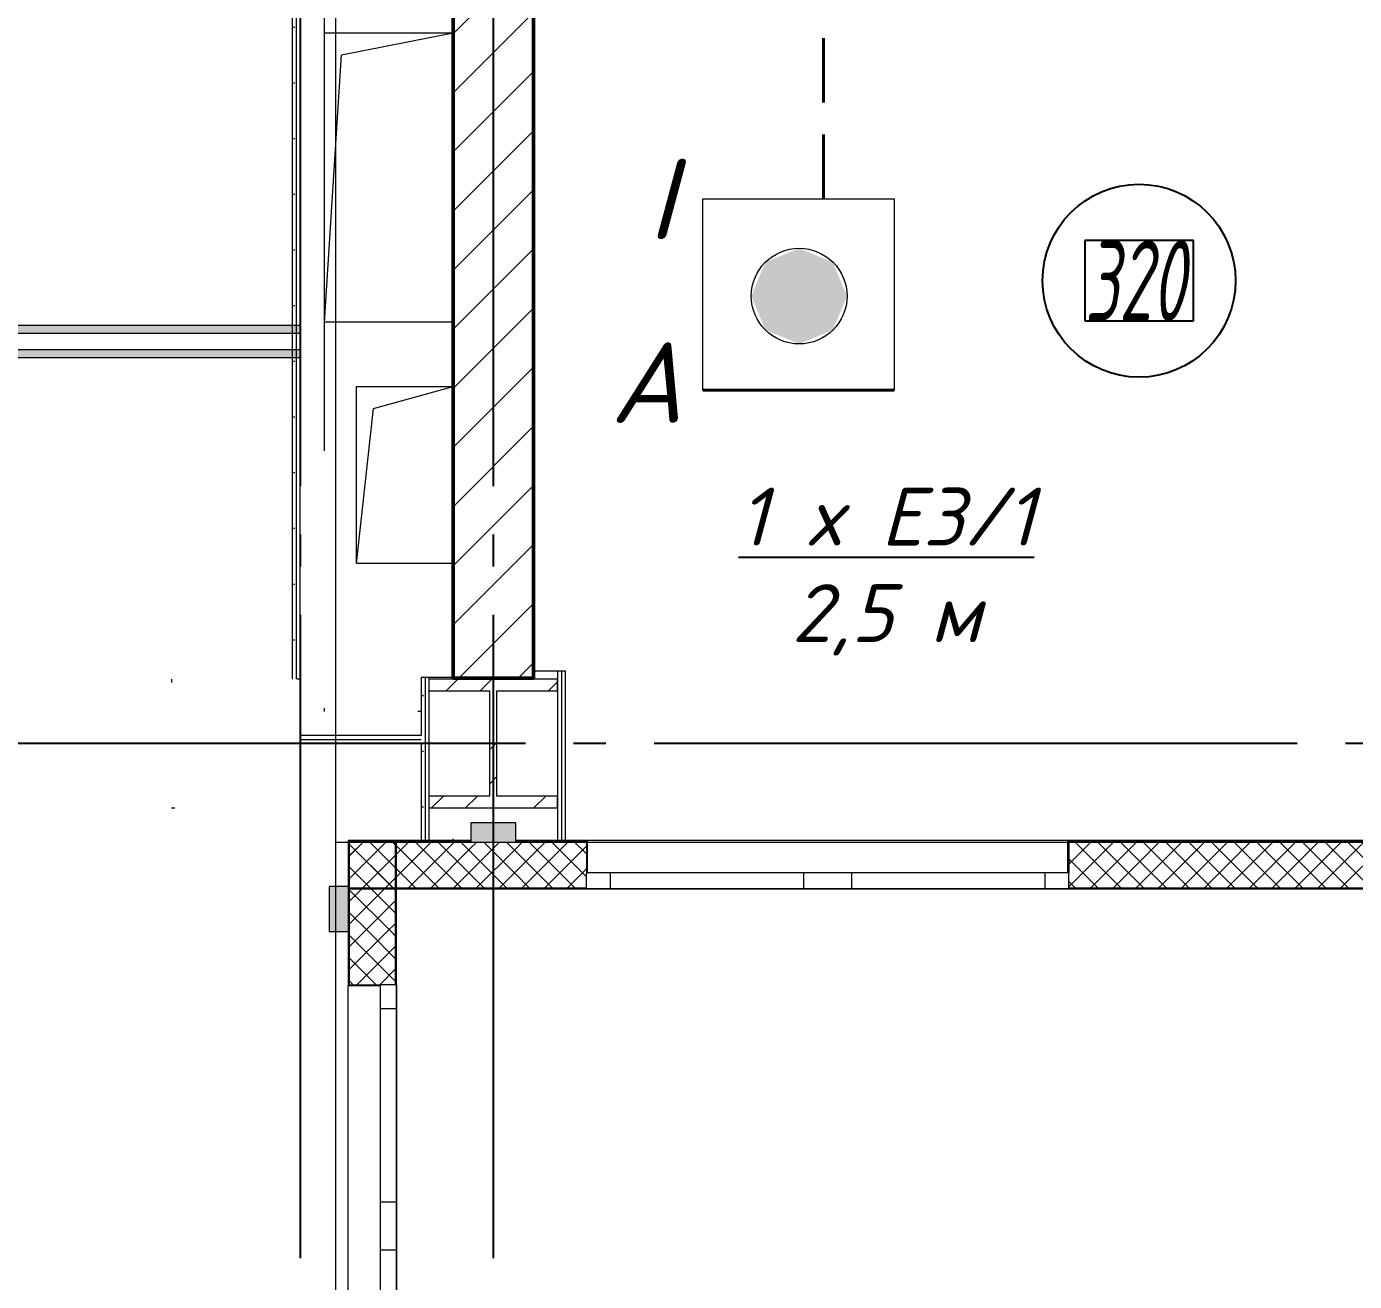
# Model space of a CAD drawing. Header units: millimetres. Extents: x 0 to 1286, y 0 to 420.
# Drawn here: x 506.68 to 547.96, y 142.86 to 181.88 of the extents above; entities that cross this region are included whole.
import ezdxf

# ---------------------------------------------------------------- set-up
doc = ezdxf.new("R2010")
doc.units = ezdxf.units.MM
for name, pattern in [('JIS_02_2.0', [3, 2, -1]), ('ГОСТ 2.303 5', [24, 20, -1.5, 1, -1.5]), ('СПКБ-0000-000-АР#003$0$Achse', [2300, 0, -800, 1500, 0])]:
    doc.linetypes.add(name, pattern=pattern)
for name, color, linetype in [('Viewport2ForCustomObjects_0', 7, 'Continuous'), ('Номер помещения', 7, 'Continuous'), ('СПКБ-0000-000-АР#003$0$Колонны новые', 7, 'Continuous'), ('СПКБ-0000-000-АР#003$0$Колонны существующие', 7, 'Continuous'), ('СПКБ-0000-000-АР#003$0$Окна ArchiCAD', 7, 'Continuous'), ('СПКБ-0000-000-АР#003$0$Перекрытие', 7, 'Continuous'), ('СПКБ-0000-000-АР#003$0$Перекрытие новые', 7, 'Continuous'), ('СПКБ-0000-000-АР#003$0$Стены', 7, 'Continuous'), ('СПКБ-0000-000-АР#003$0$Фахверк', 7, 'Continuous'), ('Строительные оси', 7, 'Continuous'), ('ЭО_АВАРИЙНОЕ ОСВЕЩЕНИЕ', 7, 'Continuous')]:
    doc.layers.add(name, color=color, linetype=linetype)
for name, color, linetype, lineweight, true_color in [('СПКБ-0000-000-АР#003$0$Колонны новые_Ном._пера__108', 7, 'Continuous', 13, 0xfd8379), ('СПКБ-0000-000-АР#003$0$Окна ArchiCAD_Ном._пера__68', 7, 'Continuous', 20, 0xfd4435), ('СПКБ-0000-000-АР#003$0$Перекрытие новые_Ном._пера__161', 7, 'Continuous', 13, 0xe11606), ('СПКБ-0000-000-АР#003$0$Стены_Ном._пера__161', 7, 'Continuous', 13, 0xe11606), ('СПКБ-0000-000-АР#003$0$Стены_Ном._пера__58', 7, 'Continuous', 50, 0xdf0000), ('СПКБ-0000-000-АР#003$0$Стены_Ном._пера__68', 7, 'Continuous', 20, 0xfd4435), ('СПКБ-0000-000-АР#003$0$Фахверк_Ном._пера__102', 7, 'Continuous', 13, 0xcccccc)]:
    doc.layers.add(name, color=color, linetype=linetype, lineweight=lineweight, true_color=true_color)
for name, color, linetype, lineweight in [('СПКБ-0000-000-АР#003$0$Колонны новые_Ном._пера__20', 1, 'Continuous', 20), ('СПКБ-0000-000-АР#003$0$Колонны существующие_Ном._пера__2', 8, 'Continuous', 15), ('СПКБ-0000-000-АР#003$0$Окна ArchiCAD_Ном._пера__6', 5, 'Continuous', 9), ('СПКБ-0000-000-АР#003$0$Перекрытие_Ном._пера__1', 7, 'Continuous', 13), ('СПКБ-0000-000-АР#003$0$Стены_Ном._пера__1', 7, 'Continuous', 13), ('СПКБ-0000-000-АР#003$0$Стены_Ном._пера__20', 1, 'Continuous', 20), ('СПКБ-0000-000-АР#003$0$Фахверк_Ном._пера__1', 7, 'Continuous', 13), ('СПКБ-0000-000-АР#003$0$Шахты ОВ_Ном._пера__1', 7, 'Continuous', 13)]:
    doc.layers.add(name, color=color, linetype=linetype, lineweight=lineweight)
doc.styles.add('1.8', font='isocpeui.ttf', dxfattribs={"height": 1.8})
doc.styles.add('2.5', font='isocpeui.ttf')
doc.styles.add('CustomTextStyle25', font='isocpeui.ttf', dxfattribs={"width": 0.601807, "height": 2.5})
pattern_1 = [(45, (0, 0), (-35.35534, 35.35534), []), (135, (0, 0), (35.35534, 35.35534), [])]
pattern_2 = [(0, (0, 0), (0, 75), [0, -75])]
pattern_3 = [(0, (0, 0), (0, 173.2051), [0, -100]), (0, (50, 86.6), (0, 173.2051), [0, -100])]

# ---------------------------------------------------------------- blocks, each defined once
blk = doc.blocks.new('*E601')
at = {"layer": 'Номер помещения', "color": 7, "linetype": 'Continuous', "true_color": 0xffffff}
for p, q in [((205.199, 54.499), (201.824, 54.499)), ((201.824, 54.499), (201.824, 51.999)), ((205.199, 51.999), (205.199, 54.499)), ((201.824, 51.999), (205.199, 51.999)), ((201.824, 51.999), (201.824, 51.999))]:
    blk.add_line(p, q, dxfattribs=at)
at = {"layer": 'Номер помещения', "color": 6, "linetype": 'Continuous'}
blk.add_circle((203.511, 53.249), 3, dxfattribs=at)
at = {"layer": 'Строительные оси', "color": 3, "linetype": 'ГОСТ 2.303 5', "lineweight": 25}
for p, q in [((177.431, 258.857), (177.431, -45.143)), ((183.431, 258.857), (183.431, -45.143)), ((280.431, 38.857), (-283.569, 38.857))]:
    blk.add_line(p, q, dxfattribs=at)
at = {"layer": 'ЭО_АВАРИЙНОЕ ОСВЕЩЕНИЕ', "color": 1, "linetype": 'JIS_02_2.0', "lineweight": 40}
blk.add_line((193.697, 55.795), (193.723, 79.667), dxfattribs=at)
at = {"layer": 'ЭО_АВАРИЙНОЕ ОСВЕЩЕНИЕ', "color": 7, "lineweight": 0}
for p, q in [((189.951, 55.795), (195.901, 55.795)), ((189.951, 49.845), (189.951, 55.795)), ((195.901, 55.795), (195.901, 49.845))]:
    blk.add_line(p, q, dxfattribs=at)
at = {"layer": 'ЭО_АВАРИЙНОЕ ОСВЕЩЕНИЕ', "color": 1, "lineweight": 40}
blk.add_line((195.901, 49.845), (189.951, 49.845), dxfattribs=at)
at = {"layer": 'ЭО_АВАРИЙНОЕ ОСВЕЩЕНИЕ', "color": 7, "lineweight": 0}
blk.add_circle((192.944, 52.77), 1.488, dxfattribs=at)
at = {"layer": 'ЭО_АВАРИЙНОЕ ОСВЕЩЕНИЕ', "color": 1, "lineweight": 0}
for points in [[(192.944, 54.257), (191.892, 53.822), (193.995, 53.822)], [(191.892, 53.822), (191.456, 52.77), (194.431, 52.77)], [(191.892, 53.822), (193.995, 53.822), (194.431, 52.77)], [(191.456, 52.77), (191.892, 51.718), (193.995, 51.718)], [(191.456, 52.77), (194.431, 52.77), (193.995, 51.718)], [(191.892, 51.718), (193.995, 51.718), (192.944, 51.282)]]:
    blk.add_solid(points, dxfattribs=at)
at = {"layer": 'Номер помещения', "linetype": 'Continuous', "style": 'CustomTextStyle25', "width": 0.601807}
blk.add_text('320', height=2.5, dxfattribs=at).set_placement((201.824, 51.999))
blk = doc.blocks.new('СПКБ-0000-000-АР#003$0$Перекрытие_1', base_point=(-24406.7, -2530.3))
at = {"layer": 'СПКБ-0000-000-АР#003$0$Перекрытие_Ном._пера__1', "color": 7, "linetype": 'Continuous', "lineweight": 13, "flags": 128}
blk.add_lwpolyline([(-24406.7, -2530.3), (-24406.7, 18886.6), (-23563.9, 18885.7), (-23563.9, 17144.7), (-22883.9, 17144.7), (-20992.9, 17144.7), (-20022.9, 17144.7), (-20022.9, 20246.7), (-17951.9, 20246.7), (-17956.9, 23688.1), (-17956.9, 25286.1), (17852.7, 25286.1), (17852.7, -2530.3), (5843.1, -2530.3), (243.1, -2530.3)], close=True, dxfattribs=at)
blk = doc.blocks.new('СПКБ-0000-000-АР#003$0$Перекрытие_2', base_point=(22461.7, 19187.9))
at = {"layer": 'СПКБ-0000-000-АР#003$0$Перекрытие новые_Ном._пера__161', "color": 12, "linetype": 'Continuous', "lineweight": 13, "true_color": 0xe11606, "flags": 128}
blk.add_lwpolyline([(22461.7, 19187.9), (17852.7, 19187.9), (17852.7, 3579), (22462, 3579), (22462, 4190.3), (22462, 5140.3), (22462, 7088.5), (25022.7, 7088.5), (25022.7, 9974.9), (19954.3, 9975.7), (19954.3, 12754.6), (25022.7, 12758.4), (25022.7, 15678), (22461.7, 15678), (22461.7, 17613.1), (22461.7, 18563.1)], close=True, dxfattribs=at)
blk = doc.blocks.new('СПКБ-0000-000-АР#003$0$Двустворчатое Окно 19')
at = {"layer": 'СПКБ-0000-000-АР#003$0$Окна ArchiCAD_Ном._пера__6', "color": 5, "linetype": 'Continuous', "lineweight": 9}
for p, q in [((-747, 100), (747, 100)), ((-750, 0), (-675, 0)), ((-675, 0), (-675, -50)), ((-675, 0), (-75, 0)), ((-75, -50), (-75, 0)), ((-75, 0), (0, 0)), ((0, 0), (75, 0)), ((75, 0), (75, -50)), ((75, 0), (675, 0)), ((675, -50), (675, 0)), ((675, 0), (750, 0)), ((-750, -50), (750, -50)), ((-675, -50), (-750, -50)), ((-75, -50), (-675, -50)), ((0, -50), (-75, -50)), ((75, -50), (0, -50)), ((675, -50), (75, -50)), ((750, -50), (675, -50))]:
    blk.add_line(p, q, dxfattribs=at)
at = {"layer": 'СПКБ-0000-000-АР#003$0$Окна ArchiCAD_Ном._пера__68', "color": 20, "linetype": 'Continuous', "lineweight": 20, "true_color": 0xfd4435}
for p, q in [((-750, -47), (-750, 0)), ((750, -47), (750, 0)), ((-750, -50), (-750, -47)), ((750, -50), (750, -47))]:
    blk.add_line(p, q, dxfattribs=at)
blk = doc.blocks.new('СПКБ-0000-000-АР#003$0$Стена_4', base_point=(17892.9, 3584))
at = {"layer": 'СПКБ-0000-000-АР#003$0$Стены_Ном._пера__68', "linetype": 'Continuous', "lineweight": 20, "true_color": 0xfd4435}
for points in [[(18273.1, 3584), (17892.9, 3584), (17892.9, 3581), (18273.1, 3581)], [(18633.1, 3584), (18413.1, 3584), (18413.1, 3581), (18633.1, 3581)], [(18636.1, 3584), (18633.1, 3584), (18633.1, 3581), (18633.1, 3484), (18636.1, 3484)], [(20133.1, 3584), (20130.1, 3584), (20130.1, 3484), (20133.1, 3484), (20133.1, 3581)], [(24603.1, 3584), (20133.1, 3584), (20133.1, 3581), (24603.1, 3581)], [(17892.9, 3434), (18273.1, 3434), (18273.1, 3437), (17892.9, 3437)], [(18273.1, 3434), (18413.1, 3434), (18413.1, 3437), (18273.1, 3437)], [(18413.1, 3434), (18633.1, 3434), (18633.1, 3437), (18413.1, 3437)], [(24603.1, 3437), (20133.1, 3437), (20133.1, 3434), (24603.1, 3434)]]:
    blk.add_hatch(color=20, dxfattribs=at).paths.add_polyline_path(points)
h = blk.add_hatch(dxfattribs=at)
h.set_pattern_fill('СЕТКА_5X5_ДИАГОНАЛЬНАЯ', color=20, style=0, pattern_type=2)
h.set_pattern_definition(pattern_1)
h.paths.add_polyline_path([(18273.1, 3581), (17892.9, 3581), (17892.9, 3437), (18273.1, 3437)])
h = blk.add_hatch(dxfattribs=at)
h.set_pattern_fill('СЕТКА_5X5_ДИАГОНАЛЬНАЯ', color=20, style=0, pattern_type=2)
h.set_pattern_definition(pattern_1)
h.paths.add_polyline_path([(18273.1, 3437), (18413.1, 3437), (18413.1, 3578.7), (18273.1, 3578.7)])
h = blk.add_hatch(dxfattribs=at)
h.set_pattern_fill('СЕТКА_5X5_ДИАГОНАЛЬНАЯ', color=20, style=0, pattern_type=2)
h.set_pattern_definition(pattern_1)
h.paths.add_polyline_path([(18413.1, 3437), (18633.1, 3437), (18633.1, 3484), (18633.1, 3581), (18413.1, 3581)])
h = blk.add_hatch(dxfattribs=at)
h.set_pattern_fill('СЕТКА_5X5_ДИАГОНАЛЬНАЯ', color=20, style=0, pattern_type=2)
h.set_pattern_definition(pattern_1)
h.paths.add_polyline_path([(20133.1, 3581), (20133.1, 3484), (20133.1, 3437), (24603.1, 3437), (24603.1, 3581)])
at = {"layer": 'СПКБ-0000-000-АР#003$0$Стены_Ном._пера__68', "color": 20, "linetype": 'Continuous', "lineweight": 20, "true_color": 0xfd4435}
for p, q in [((18273.1, 3581), (17892.9, 3581)), ((18633.1, 3581), (18413.1, 3581)), ((18633.1, 3584), (18636.1, 3584)), ((18633.1, 3581), (18633.1, 3484)), ((18636.1, 3484), (18636.1, 3584)), ((20130.1, 3484), (20130.1, 3584)), ((20133.1, 3584), (20130.1, 3584)), ((24603.1, 3581), (20133.1, 3581)), ((20133.1, 3581), (20133.1, 3484)), ((18633.1, 3484), (18636.1, 3484)), ((18633.1, 3437), (18633.1, 3484)), ((20133.1, 3484), (20130.1, 3484)), ((20133.1, 3437), (20133.1, 3484)), ((17892.9, 3437), (18273.1, 3437)), ((18273.1, 3437), (18413.1, 3437)), ((18413.1, 3437), (18633.1, 3437)), ((18633.1, 3434), (18633.1, 3437)), ((20133.1, 3437), (24603.1, 3437)), ((20133.1, 3434), (20133.1, 3437))]:
    blk.add_line(p, q, dxfattribs=at)
at = {"layer": 'СПКБ-0000-000-АР#003$0$Стены_Ном._пера__68', "color": 20, "linetype": 'Continuous', "lineweight": 20, "true_color": 0xfd4435, "flags": 128}
for points in [[(18273.1, 3584), (17892.9, 3584)], [(17892.9, 3584), (17892.9, 3434)], [(18633.1, 3584), (18413.1, 3584)], [(24603.1, 3584), (20133.1, 3584)], [(17892.9, 3434), (18633.1, 3434)], [(20133.1, 3434), (25172.7, 3434)]]:
    blk.add_lwpolyline(points, dxfattribs=at)
at = {"layer": 'СПКБ-0000-000-АР#003$0$Окна ArchiCAD', "color": 5, "linetype": 'Continuous', "lineweight": 9, "xscale": -1, "zscale": 1000}
blk.add_blockref('СПКБ-0000-000-АР#003$0$Двустворчатое Окно 19', (19383.1, 3484), dxfattribs=at)
blk = doc.blocks.new('СПКБ-0000-000-АР#003$0$Стена_6', base_point=(17892.7, -2534.3))
at = {"layer": 'СПКБ-0000-000-АР#003$0$Стены_Ном._пера__68', "linetype": 'Continuous', "lineweight": 20, "true_color": 0xfd4435}
for points in [[(17892.7, 3584), (17892.7, 3440.7), (17895.7, 3440.7), (17895.7, 3584)], [(18042.7, 3440.7), (18042.7, 3584), (18039.7, 3584), (18039.7, 3440.7)], [(17895.7, 3440.7), (17892.9, 3440.7), (17892.9, 3300.7), (17895.7, 3300.7)], [(18042.7, 3300.7), (18042.7, 3440.7), (18039.7, 3440.7), (18039.7, 3300.7)], [(17892.7, 3300.7), (17892.7, 3135.7), (17895.7, 3135.7), (17895.7, 3300.7)], [(18042.7, 3300.7), (18039.7, 3300.7), (18039.7, 3135.7), (18042.7, 3135.7)], [(17892.7, 3132.7), (17992.7, 3132.7), (17992.7, 3135.7), (17895.7, 3135.7), (17892.7, 3135.7)], [(17892.7, 1635.7), (17895.7, 1635.7), (17992.7, 1635.7), (17992.7, 1638.7), (17892.7, 1638.7)], [(17892.7, -2114.3), (17895.7, -2114.3), (17895.7, 1635.7), (17892.7, 1635.7)], [(18039.7, -2114.3), (18042.7, -2114.3), (18042.7, 1635.7), (18039.7, 1635.7)], [(17895.7, -2114.3), (17892.9, -2114.3), (17892.9, -2254.3), (17895.7, -2254.3)], [(18042.7, -2254.3), (18042.7, -2114.3), (18039.7, -2114.3), (18039.7, -2254.3)], [(17892.7, -2254.3), (17892.7, -2534.3), (17895.7, -2537.3), (17895.7, -2254.3)], [(18042.7, -2684.3), (18042.7, -2254.3), (18039.7, -2254.3), (18039.7, -2681.3)]]:
    blk.add_hatch(color=20, dxfattribs=at).paths.add_polyline_path(points)
h = blk.add_hatch(dxfattribs=at)
h.set_pattern_fill('СЕТКА_5X5_ДИАГОНАЛЬНАЯ', color=20, style=0, pattern_type=2)
h.set_pattern_definition(pattern_1)
h.paths.add_polyline_path([(17895.7, 3584), (17895.7, 3440.7), (18039.7, 3440.7), (18039.7, 3584)])
h = blk.add_hatch(dxfattribs=at)
h.set_pattern_fill('СЕТКА_5X5_ДИАГОНАЛЬНАЯ', color=20, style=0, pattern_type=2)
h.set_pattern_definition(pattern_1)
h.paths.add_polyline_path([(18039.7, 3300.7), (18039.7, 3440.7), (17895.7, 3440.7), (17895.7, 3300.7)])
h = blk.add_hatch(dxfattribs=at)
h.set_pattern_fill('СЕТКА_5X5_ДИАГОНАЛЬНАЯ', color=20, style=0, pattern_type=2)
h.set_pattern_definition(pattern_1)
h.paths.add_polyline_path([(17895.7, 3300.7), (17895.7, 3135.7), (17992.7, 3135.7), (18039.7, 3135.7), (18039.7, 3300.7)])
h = blk.add_hatch(dxfattribs=at)
h.set_pattern_fill('СЕТКА_5X5_ДИАГОНАЛЬНАЯ', color=20, style=0, pattern_type=2)
h.set_pattern_definition(pattern_1)
h.paths.add_polyline_path([(17992.7, 1635.7), (17895.7, 1635.7), (17895.7, -2114.3), (18039.7, -2114.3), (18039.7, 1635.7)])
h = blk.add_hatch(dxfattribs=at)
h.set_pattern_fill('СЕТКА_5X5_ДИАГОНАЛЬНАЯ', color=20, style=0, pattern_type=2)
h.set_pattern_definition(pattern_1)
h.paths.add_polyline_path([(18039.7, -2254.3), (18039.7, -2114.3), (17895.7, -2114.3), (17895.7, -2254.3)])
h = blk.add_hatch(dxfattribs=at)
h.set_pattern_fill('СЕТКА_5X5_ДИАГОНАЛЬНАЯ', color=20, style=0, pattern_type=2)
h.set_pattern_definition(pattern_1)
h.paths.add_polyline_path([(17895.7, -2254.3), (17895.7, -2537.3), (18039.7, -2681.3), (18039.7, -2254.3)])
at = {"layer": 'СПКБ-0000-000-АР#003$0$Стены_Ном._пера__68', "color": 20, "linetype": 'Continuous', "lineweight": 20, "true_color": 0xfd4435}
for p, q in [((17895.7, 3584), (17895.7, 3440.7)), ((18039.7, 3440.7), (18039.7, 3584)), ((17895.7, 3440.7), (17895.7, 3300.7)), ((18039.7, 3300.7), (18039.7, 3440.7)), ((17895.7, 3300.7), (17895.7, 3135.7)), ((18039.7, 3135.7), (18039.7, 3300.7)), ((17892.7, 3135.7), (17892.7, 3132.7)), ((17992.7, 3132.7), (17892.7, 3132.7)), ((17895.7, 3135.7), (17992.7, 3135.7)), ((17992.7, 3135.7), (17992.7, 3132.7)), ((18039.7, 3135.7), (17992.7, 3135.7)), ((18042.7, 3135.7), (18039.7, 3135.7)), ((17992.7, 1638.7), (17892.7, 1638.7)), ((17892.7, 1635.7), (17892.7, 1638.7)), ((17895.7, 1635.7), (17895.7, -2114.3)), ((17895.7, 1635.7), (17992.7, 1635.7)), ((17992.7, 1635.7), (17992.7, 1638.7)), ((18039.7, 1635.7), (17992.7, 1635.7)), ((18039.7, -2114.3), (18039.7, 1635.7)), ((18042.7, 1635.7), (18039.7, 1635.7)), ((17895.7, -2114.3), (17895.7, -2254.3)), ((18039.7, -2254.3), (18039.7, -2114.3)), ((17895.7, -2254.3), (17895.7, -2537.3)), ((18039.7, -2681.3), (18039.7, -2254.3))]:
    blk.add_line(p, q, dxfattribs=at)
at = {"layer": 'СПКБ-0000-000-АР#003$0$Стены_Ном._пера__68', "color": 20, "linetype": 'Continuous', "lineweight": 20, "true_color": 0xfd4435, "flags": 128}
for points in [[(18042.7, 3584), (17892.7, 3584)], [(17892.7, 3584), (17892.7, 3440.7)], [(18042.7, 3135.7), (18042.7, 3584)], [(17892.7, 3300.7), (17892.7, 3135.7)], [(17892.7, 1635.7), (17892.7, -2114.3)], [(18042.7, -2684.3), (18042.7, 1635.7)], [(17892.7, -2254.3), (17892.7, -2534.3)]]:
    blk.add_lwpolyline(points, dxfattribs=at)
at = {"layer": 'СПКБ-0000-000-АР#003$0$Окна ArchiCAD', "color": 5, "linetype": 'Continuous', "lineweight": 9, "zscale": 1000, "rotation": 90}
blk.add_blockref('СПКБ-0000-000-АР#003$0$Двустворчатое Окно 19', (17992.7, 2385.7), dxfattribs=at)
blk = doc.blocks.new('СПКБ-0000-000-АР#003$0$Стена_18', base_point=(18343.1, 18686.8))
at = {"layer": 'СПКБ-0000-000-АР#003$0$Стены_Ном._пера__20', "linetype": 'Continuous', "lineweight": 20}
h = blk.add_hatch(dxfattribs=at)
h.set_pattern_fill('КИРПИЧ_ОБЫКНОВЕННЫЙ', color=1, style=0, pattern_type=2)
h.set_pattern_definition([(45, (0, 0), (-91.9239, 91.9239), [])])
h.paths.add_polyline_path([(18218.1, 4089.1), (18468.1, 4089.1), (18468.1, 13945.6), (18353.1, 13945.6), (18218.1, 13945.6)])
at = {"layer": 'СПКБ-0000-000-АР#003$0$Стены_Ном._пера__58', "color": 12, "linetype": 'Continuous', "lineweight": 50, "true_color": 0xdf0000, "flags": 128}
for points in [[(18218.1, 13945.6), (18218.1, 4089.1)], [(18468.1, 4089.1), (18468.1, 13945.6)], [(18218.1, 4089.1), (18468.1, 4089.1)]]:
    blk.add_lwpolyline(points, dxfattribs=at)
blk = doc.blocks.new('СПКБ-0000-000-АР#003$0$Стена_35', base_point=(6243.1, 5186))
at = {"layer": 'СПКБ-0000-000-АР#003$0$Стены_Ном._пера__161', "linetype": 'Continuous', "lineweight": 13, "true_color": 0xe11606}
h = blk.add_hatch(dxfattribs=at)
h.set_pattern_fill('ГИПС', color=12, style=0, pattern_type=2)
h.set_pattern_definition(pattern_2)
h.paths.add_polyline_path([(17743.1, 5186), (6243.1, 5186), (6243.1, 5161), (17743.1, 5161)])
h = blk.add_hatch(dxfattribs=at)
h.set_pattern_fill('ГИПС', color=12, style=0, pattern_type=2)
h.set_pattern_definition(pattern_2)
h.paths.add_polyline_path([(6243.1, 5086), (17743.1, 5086), (17743.1, 5111), (6243.1, 5111)])
at = {"layer": 'СПКБ-0000-000-АР#003$0$Стены_Ном._пера__161', "color": 12, "linetype": 'Continuous', "lineweight": 13, "true_color": 0xe11606}
for p, q in [((17743.1, 5161), (6243.1, 5161)), ((6243.1, 5111), (17743.1, 5111))]:
    blk.add_line(p, q, dxfattribs=at)
at = {"layer": 'СПКБ-0000-000-АР#003$0$Стены_Ном._пера__161', "color": 12, "linetype": 'Continuous', "lineweight": 13, "true_color": 0xe11606, "flags": 128}
for points in [[(17743.1, 5186), (6243.1, 5186)], [(17743.1, 5086), (17743.1, 5186)], [(6243.1, 5086), (17743.1, 5086)]]:
    blk.add_lwpolyline(points, dxfattribs=at)
blk = doc.blocks.new('СПКБ-0000-000-АР#003$0$Стена_82', base_point=(18468.1, 3579))
at = {"layer": 'СПКБ-0000-000-АР#003$0$Стены_Ном._пера__20', "linetype": 'Continuous', "lineweight": 20}
h = blk.add_hatch(dxfattribs=at)
h.set_pattern_fill('ШТУКАТУРКА', color=1, style=0, pattern_type=2)
h.set_pattern_definition(pattern_3)
h.paths.add_polyline_path([(18543.1, 4111.8), (18543.1, 3579), (18556.1, 3579), (18556.1, 4111.8)])
h = blk.add_hatch(dxfattribs=at)
h.set_pattern_fill('ШТУКАТУРКА', color=1, style=0, pattern_type=2)
h.set_pattern_definition(pattern_3)
h.paths.add_polyline_path([(18568.1, 3579), (18568.1, 4111.8), (18556.1, 4111.8), (18556.1, 3579)])
at = {"layer": 'СПКБ-0000-000-АР#003$0$Стены_Ном._пера__1', "color": 7, "linetype": 'Continuous', "lineweight": 13, "flags": 128}
for points in [[(18468.1, 4111.8), (18543.1, 4111.8)], [(18468.1, 3579), (18543.1, 3579)]]:
    blk.add_lwpolyline(points, dxfattribs=at)
at = {"layer": 'СПКБ-0000-000-АР#003$0$Стены_Ном._пера__1', "color": 7, "linetype": 'СПКБ-0000-000-АР#003$0$Achse', "lineweight": 13, "flags": 128}
blk.add_lwpolyline([(18468.1, 4111.8), (18468.1, 3579)], dxfattribs=at)
at = {"layer": 'СПКБ-0000-000-АР#003$0$Стены_Ном._пера__20', "color": 1, "linetype": 'Continuous', "lineweight": 20, "flags": 128}
for points in [[(18543.1, 4111.8), (18556.1, 4111.8)], [(18556.1, 4111.8), (18568.1, 4111.8)], [(18568.1, 3579), (18568.1, 4111.8)], [(18543.1, 3579), (18556.1, 3579)], [(18556.1, 3579), (18568.1, 3579)]]:
    blk.add_lwpolyline(points, dxfattribs=at)
at = {"layer": 'СПКБ-0000-000-АР#003$0$Стены_Ном._пера__68', "color": 20, "linetype": 'Continuous', "lineweight": 20, "true_color": 0xfd4435}
for p, q in [((18543.1, 4111.8), (18543.1, 3579)), ((18556.1, 3579), (18556.1, 4111.8))]:
    blk.add_line(p, q, dxfattribs=at)
blk = doc.blocks.new('СПКБ-0000-000-АР#003$0$Стена_119', base_point=(18219.2, 3579))
at = {"layer": 'СПКБ-0000-000-АР#003$0$Стены_Ном._пера__20', "linetype": 'Continuous', "lineweight": 20}
h = blk.add_hatch(dxfattribs=at)
h.set_pattern_fill('ШТУКАТУРКА', color=1, style=0, pattern_type=2)
h.set_pattern_definition(pattern_3)
h.paths.add_polyline_path([(18119.2, 4090.6), (18119.2, 3579), (18131.2, 3579), (18131.2, 4090.6)])
h = blk.add_hatch(dxfattribs=at)
h.set_pattern_fill('ШТУКАТУРКА', color=1, style=0, pattern_type=2)
h.set_pattern_definition(pattern_3)
h.paths.add_polyline_path([(18144.2, 3579), (18144.2, 4090.6), (18131.2, 4090.6), (18131.2, 3579)])
at = {"layer": 'СПКБ-0000-000-АР#003$0$Стены_Ном._пера__1', "color": 7, "linetype": 'Continuous', "lineweight": 13, "flags": 128}
for points in [[(18219.2, 4090.6), (18144.2, 4090.6)], [(18219.2, 3579), (18144.2, 3579)]]:
    blk.add_lwpolyline(points, dxfattribs=at)
at = {"layer": 'СПКБ-0000-000-АР#003$0$Стены_Ном._пера__1', "color": 7, "linetype": 'СПКБ-0000-000-АР#003$0$Achse', "lineweight": 13, "flags": 128}
blk.add_lwpolyline([(18219.2, 3579), (18219.2, 4090.6)], dxfattribs=at)
at = {"layer": 'СПКБ-0000-000-АР#003$0$Стены_Ном._пера__20', "color": 1, "linetype": 'Continuous', "lineweight": 20, "flags": 128}
for points in [[(18131.2, 4090.6), (18119.2, 4090.6)], [(18119.2, 4090.6), (18119.2, 3910.7)], [(18144.2, 4090.6), (18131.2, 4090.6)], [(18119.2, 3885.7), (18119.2, 3579)], [(18131.2, 3579), (18119.2, 3579)], [(18144.2, 3579), (18131.2, 3579)]]:
    blk.add_lwpolyline(points, dxfattribs=at)
at = {"layer": 'СПКБ-0000-000-АР#003$0$Стены_Ном._пера__68', "color": 20, "linetype": 'Continuous', "lineweight": 20, "true_color": 0xfd4435}
for p, q in [((18131.2, 4090.6), (18131.2, 3579)), ((18144.2, 3579), (18144.2, 4090.6))]:
    blk.add_line(p, q, dxfattribs=at)
blk = doc.blocks.new('СПКБ-0000-000-АР#003$0$Стена_177', base_point=(17818.1, 3985.7))
at = {"layer": 'СПКБ-0000-000-АР#003$0$Стены_Ном._пера__20', "linetype": 'Continuous', "lineweight": 20}
h = blk.add_hatch(dxfattribs=at)
h.set_pattern_fill('ШТУКАТУРКА', color=1, style=0, pattern_type=2)
h.set_pattern_definition(pattern_3)
h.paths.add_polyline_path([(17718.1, 6285.7), (17718.1, 4085.7), (17730.1, 4085.7), (17730.1, 6297.7)])
h = blk.add_hatch(dxfattribs=at)
h.set_pattern_fill('ШТУКАТУРКА', color=1, style=0, pattern_type=2)
h.set_pattern_definition(pattern_3)
h.paths.add_polyline_path([(17743.1, 4085.7), (17743.1, 6310.7), (17730.1, 6297.7), (17730.1, 4085.7)])
at = {"layer": 'СПКБ-0000-000-АР#003$0$Стены_Ном._пера__1', "color": 7, "linetype": 'СПКБ-0000-000-АР#003$0$Achse', "lineweight": 13, "flags": 128}
blk.add_lwpolyline([(17818.1, 3985.7), (17818.1, 6385.7)], dxfattribs=at)
at = {"layer": 'СПКБ-0000-000-АР#003$0$Стены_Ном._пера__20', "color": 1, "linetype": 'Continuous', "lineweight": 20, "flags": 128}
blk.add_lwpolyline([(17718.1, 6285.7), (17718.1, 4085.7)], dxfattribs=at)
at = {"layer": 'СПКБ-0000-000-АР#003$0$Стены_Ном._пера__68', "color": 20, "linetype": 'Continuous', "lineweight": 20, "true_color": 0xfd4435}
for p, q in [((17730.1, 6297.7), (17730.1, 4085.7)), ((17743.1, 4085.7), (17743.1, 6310.7)), ((17743.1, 4085.7), (17743.1, 3910.7))]:
    blk.add_line(p, q, dxfattribs=at)
blk = doc.blocks.new('СПКБ-0000-000-АР#003$0$Стена_178', base_point=(18219.2, 3985.7))
at = {"layer": 'СПКБ-0000-000-АР#003$0$Стены_Ном._пера__20', "linetype": 'Continuous', "lineweight": 20}
h = blk.add_hatch(dxfattribs=at)
h.set_pattern_fill('ШТУКАТУРКА', color=1, style=0, pattern_type=2)
h.set_pattern_definition(pattern_3)
h.paths.add_polyline_path([(17818.1, 3910.7), (17743.1, 3910.7), (17743.1, 3897.7), (17818.1, 3897.7)])
h = blk.add_hatch(dxfattribs=at)
h.set_pattern_fill('ШТУКАТУРКА', color=1, style=0, pattern_type=2)
h.set_pattern_definition(pattern_3)
h.paths.add_polyline_path([(17818.1, 3897.7), (17743.1, 3897.7), (17743.1, 3885.7), (17818.1, 3885.7)])
h = blk.add_hatch(dxfattribs=at)
h.set_pattern_fill('ШТУКАТУРКА', color=1, style=0, pattern_type=2)
h.set_pattern_definition(pattern_3)
h.paths.add_polyline_path([(18119.2, 3910.7), (17818.1, 3910.7), (17818.1, 3897.7), (18119.2, 3897.7)])
h = blk.add_hatch(dxfattribs=at)
h.set_pattern_fill('ШТУКАТУРКА', color=1, style=0, pattern_type=2)
h.set_pattern_definition(pattern_3)
h.paths.add_polyline_path([(17818.1, 3885.7), (18119.2, 3885.7), (18119.2, 3897.7), (17818.1, 3897.7)])
at = {"layer": 'СПКБ-0000-000-АР#003$0$Стены_Ном._пера__1', "color": 7, "linetype": 'СПКБ-0000-000-АР#003$0$Achse', "lineweight": 13, "flags": 128}
blk.add_lwpolyline([(18119.2, 3985.7), (17818.1, 3985.7)], dxfattribs=at)
at = {"layer": 'СПКБ-0000-000-АР#003$0$Стены_Ном._пера__1', "color": 7, "linetype": 'Continuous', "lineweight": 13, "flags": 128}
blk.add_lwpolyline([(18119.2, 3985.7), (18119.2, 3910.7)], dxfattribs=at)
at = {"layer": 'СПКБ-0000-000-АР#003$0$Стены_Ном._пера__20', "color": 1, "linetype": 'Continuous', "lineweight": 20, "flags": 128}
blk.add_lwpolyline([(17743.1, 3885.7), (18119.2, 3885.7)], dxfattribs=at)
at = {"layer": 'СПКБ-0000-000-АР#003$0$Стены_Ном._пера__68', "color": 20, "linetype": 'Continuous', "lineweight": 20, "true_color": 0xfd4435}
for p, q in [((17818.1, 3910.7), (17743.1, 3910.7)), ((17743.1, 3897.7), (17818.1, 3897.7)), ((18119.2, 3910.7), (17818.1, 3910.7)), ((17818.1, 3897.7), (18119.2, 3897.7))]:
    blk.add_line(p, q, dxfattribs=at)
blk = doc.blocks.new('СПКБ-0000-000-АР#003$0$Колонна_26', base_point=(17543.1, 3885.7))
at = {"layer": 'СПКБ-0000-000-АР#003$0$Колонны существующие_Ном._пера__2', "color": 8, "linetype": 'СПКБ-0000-000-АР#003$0$Achse', "lineweight": 15}
for p, q in [((17743.1, 4085.7), (17343.1, 4085.7)), ((17343.1, 4085.7), (17343.1, 3685.7)), ((17743.1, 3685.7), (17743.1, 3910.7)), ((17343.1, 3685.7), (17743.1, 3685.7))]:
    blk.add_line(p, q, dxfattribs=at)
blk = doc.blocks.new('СПКБ-0000-000-АР#003$0$Колонна_106', base_point=(18343.1, 3885.7))
at = {"layer": 'СПКБ-0000-000-АР#003$0$Колонны новые_Ном._пера__108', "linetype": 'Continuous', "lineweight": 13, "true_color": 0xfd8379}
h = blk.add_hatch(dxfattribs=at)
h.set_pattern_fill('СТАЛЬ', color=11, style=0, pattern_type=2)
h.set_pattern_definition([(45, (0, 0), (-159.099, 159.099), []), (45, (-53.03, 53.03), (-159.099, 159.099), [])])
h.paths.add_polyline_path([(18143.1, 3685.7), (18543.1, 3685.7), (18543.1, 3722.4), (18354.8, 3722.4), (18354.8, 4049.1), (18543.1, 4049.1), (18543.1, 4085.7), (18143.1, 4085.7), (18143.1, 4049.1), (18331.4, 4049.1), (18331.4, 3722.4), (18143.1, 3722.4)])
at = {"layer": 'СПКБ-0000-000-АР#003$0$Колонны новые_Ном._пера__20', "color": 1, "linetype": 'Continuous', "lineweight": 20}
for p, q in [((18543.1, 4085.7), (18143.1, 4085.7)), ((18143.1, 4085.7), (18143.1, 4049.1)), ((18143.1, 4049.1), (18331.4, 4049.1)), ((18331.4, 4049.1), (18331.4, 3722.4)), ((18354.8, 3722.4), (18354.8, 4049.1)), ((18354.8, 4049.1), (18543.1, 4049.1)), ((18543.1, 4049.1), (18543.1, 4085.7)), ((18331.4, 3722.4), (18143.1, 3722.4)), ((18143.1, 3722.4), (18143.1, 3685.7)), ((18543.1, 3722.4), (18354.8, 3722.4)), ((18543.1, 3685.7), (18543.1, 3722.4)), ((18143.1, 3685.7), (18543.1, 3685.7))]:
    blk.add_line(p, q, dxfattribs=at)
blk = doc.blocks.new('СПКБ-0000-000-АР#003$0$Колонна_133', base_point=(17862.9, 3370.7))
at = {"layer": 'СПКБ-0000-000-АР#003$0$Фахверк_Ном._пера__102', "linetype": 'Continuous', "lineweight": 13, "true_color": 0xcccccc}
blk.add_hatch(color=254, dxfattribs=at).paths.add_polyline_path([(17892.9, 3300.7), (17892.9, 3440.7), (17832.9, 3440.7), (17832.9, 3300.7)])
at = {"layer": 'СПКБ-0000-000-АР#003$0$Фахверк_Ном._пера__1', "color": 7, "linetype": 'Continuous', "lineweight": 13, "flags": 128}
blk.add_lwpolyline([(17892.9, 3300.7), (17892.9, 3440.7), (17832.9, 3440.7), (17832.9, 3300.7)], close=True, dxfattribs=at)
blk = doc.blocks.new('СПКБ-0000-000-АР#003$0$Колонна_134', base_point=(18343.1, 3608.7))
at = {"layer": 'СПКБ-0000-000-АР#003$0$Фахверк_Ном._пера__102', "linetype": 'Continuous', "lineweight": 13, "true_color": 0xcccccc}
blk.add_hatch(color=254, dxfattribs=at).paths.add_polyline_path([(18273.1, 3578.7), (18413.1, 3578.7), (18413.1, 3638.7), (18273.1, 3638.7)])
at = {"layer": 'СПКБ-0000-000-АР#003$0$Фахверк_Ном._пера__1', "color": 7, "linetype": 'Continuous', "lineweight": 13, "flags": 128}
blk.add_lwpolyline([(18273.1, 3578.7), (18413.1, 3578.7), (18413.1, 3638.7), (18273.1, 3638.7)], close=True, dxfattribs=at)
blk = doc.blocks.new('*E600')
at = {"layer": 'СПКБ-0000-000-АР#003$0$Шахты ОВ_Ном._пера__1', "color": 7, "linetype": 'Continuous', "lineweight": 13}
for p, q in [((424.28, 87.12), (427.749, 87.801)), ((423.749, 78.801), (424.28, 87.12)), ((425.28, 76.12), (427.749, 76.801)), ((424.749, 71.301), (425.28, 76.12))]:
    blk.add_line(p, q, dxfattribs=at)
at = {"layer": 'СПКБ-0000-000-АР#003$0$Шахты ОВ_Ном._пера__1', "color": 7, "linetype": 'Continuous', "lineweight": 13, "flags": 128}
for points in [[(423.749, 87.801), (427.749, 87.801), (427.749, 78.801), (423.749, 78.801)], [(424.749, 76.801), (427.749, 76.801), (427.749, 71.301), (424.749, 71.301)]]:
    blk.add_lwpolyline(points, close=True, dxfattribs=at)
at = {"layer": 'СПКБ-0000-000-АР#003$0$Колонны новые', "color": 1, "lineweight": 20, "xscale": 0.01, "yscale": 0.01, "zscale": 0.01}
blk.add_blockref('СПКБ-0000-000-АР#003$0$Колонна_106', (428.999, 65.701), dxfattribs=at)
at = {"layer": 'СПКБ-0000-000-АР#003$0$Колонны существующие', "color": 8, "lineweight": 15, "xscale": 0.01, "yscale": 0.01, "zscale": 0.01}
blk.add_blockref('СПКБ-0000-000-АР#003$0$Колонна_26', (420.999, 65.701), dxfattribs=at)
at = {"layer": 'СПКБ-0000-000-АР#003$0$Перекрытие', "color": 7, "linetype": 'Continuous', "lineweight": 13, "xscale": 0.01, "yscale": 0.01, "zscale": 0.01}
blk.add_blockref('СПКБ-0000-000-АР#003$0$Перекрытие_1', (1.5, 1.54), dxfattribs=at)
at = {"layer": 'СПКБ-0000-000-АР#003$0$Перекрытие новые', "color": 12, "linetype": 'Continuous', "lineweight": 13, "true_color": 0xe11606, "xscale": 0.01, "yscale": 0.01, "zscale": 0.01}
blk.add_blockref('СПКБ-0000-000-АР#003$0$Перекрытие_2', (470.184, 218.722), dxfattribs=at)
at = {"layer": 'СПКБ-0000-000-АР#003$0$Стены', "color": 12, "lineweight": 50, "true_color": 0xdf0000, "xscale": 0.01, "yscale": 0.01, "zscale": 0.01}
for name, p in [('СПКБ-0000-000-АР#003$0$Стена_18', (428.999, 213.711)), ('СПКБ-0000-000-АР#003$0$Стена_177', (423.749, 66.701)), ('СПКБ-0000-000-АР#003$0$Стена_119', (427.759, 62.633)), ('СПКБ-0000-000-АР#003$0$Стена_82', (430.248, 62.633)), ('СПКБ-0000-000-АР#003$0$Стена_178', (427.759, 66.701))]:
    blk.add_blockref(name, p, dxfattribs=at)
at = {"layer": 'СПКБ-0000-000-АР#003$0$Стены', "color": 12, "lineweight": 13, "true_color": 0xe11606, "xscale": 0.01, "yscale": 0.01, "zscale": 0.01}
blk.add_blockref('СПКБ-0000-000-АР#003$0$Стена_35', (307.999, 78.703), dxfattribs=at)
at = {"layer": 'СПКБ-0000-000-АР#003$0$Стены', "color": 20, "lineweight": 20, "true_color": 0xfd4435, "xscale": 0.01, "yscale": 0.01, "zscale": 0.01}
for name, p in [('СПКБ-0000-000-АР#003$0$Стена_6', (424.494, 1.5)), ('СПКБ-0000-000-АР#003$0$Стена_4', (424.496, 62.683))]:
    blk.add_blockref(name, p, dxfattribs=at)
at = {"layer": 'СПКБ-0000-000-АР#003$0$Фахверк', "color": 7, "lineweight": 13, "xscale": 0.01, "yscale": 0.01, "zscale": 0.01}
for name, p in [('СПКБ-0000-000-АР#003$0$Колонна_134', (428.999, 62.931)), ('СПКБ-0000-000-АР#003$0$Колонна_133', (424.196, 60.551))]:
    blk.add_blockref(name, p, dxfattribs=at)

msp = doc.modelspace()

# ---------------------------------------------------------------- block references
msp.add_blockref('*E600', (92.189, 93.885))
at = {"layer": 'Viewport2ForCustomObjects_0'}
msp.add_blockref('*E601', (337.756, 120.729), dxfattribs=at)

# ---------------------------------------------------------------- texts
at = {"layer": 'ЭО_АВАРИЙНОЕ ОСВЕЩЕНИЕ', "attachment_point": 5}
for s, insert, char_height, style in [('I', (526.406, 176.523), 2.5, '2.5'), ('{\\L1 x Е3/1\\P}2,5 м', (533.412, 164.932), 1.8, '1.8')]:
    msp.add_mtext(s, dxfattribs=dict(at, insert=insert, char_height=char_height, style=style))
at = {"layer": 'ЭО_АВАРИЙНОЕ ОСВЕЩЕНИЕ', "color": 1, "insert": (525.95, 170.808), "char_height": 2.5, "attachment_point": 5, "style": '2.5'}
msp.add_mtext('А', dxfattribs=at)

doc.saveas('drawing.dxf')
